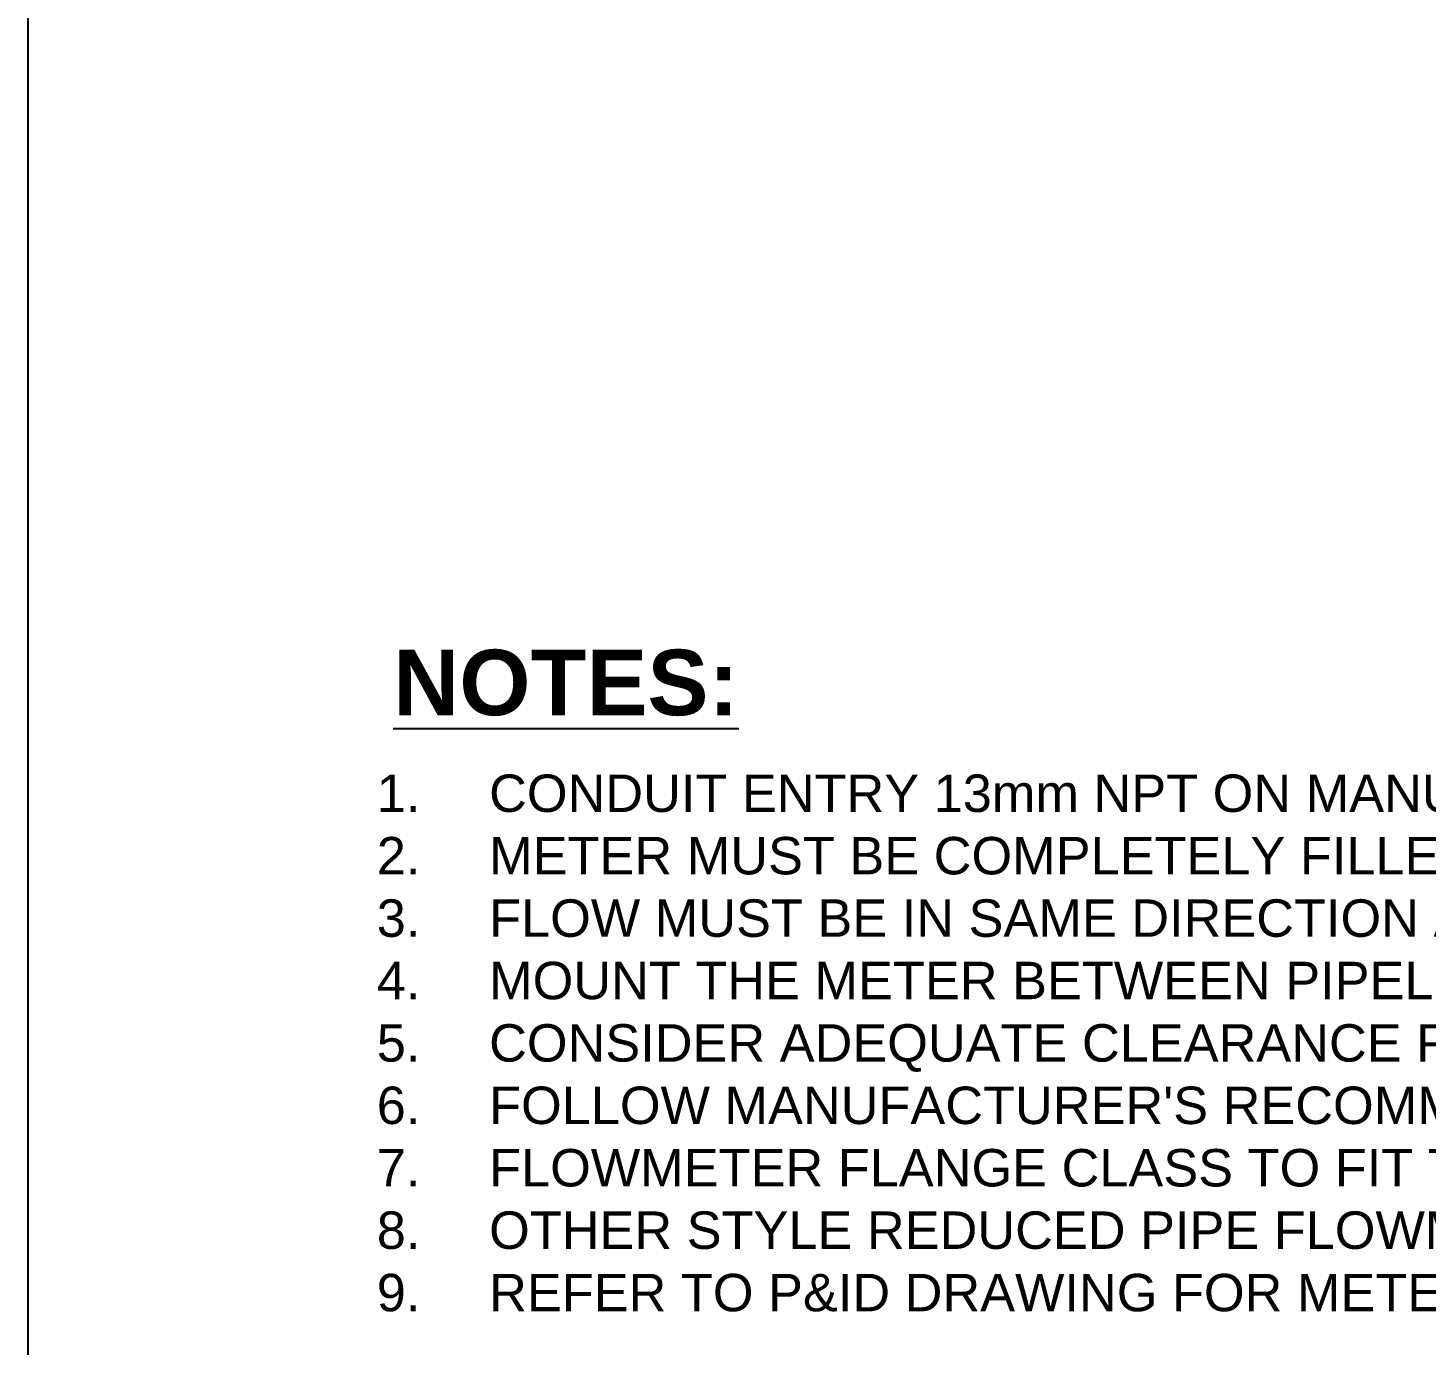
# Model space of a CAD drawing. Header units: millimetres. Extents: x 20 to 208, y 10 to 269.
# Drawn here: x 20 to 94.7, y 65 to 135.4 of the extents above; entities that cross this region are included whole.
import ezdxf

# ---------------------------------------------------------------- set-up
doc = ezdxf.new("R2010")
doc.units = ezdxf.units.MM
doc.header["$LTSCALE"] = 5
doc.header["$MEASUREMENT"] = 0
doc.layers.add('G-ANNO-SYMB', color=5, linetype='CONTINUOUS')
doc.layers.add('N-ANNO-TEXT', color=2, linetype='CONTINUOUS', lineweight=25)
doc.styles.add('_CGS_2-5_NOTES', font='arial.ttf', dxfattribs={"height": 2.5})
doc.styles.add('_CGS_3-5_SUBHEADING', font='arialbd.ttf', dxfattribs={"height": 3.5})

msp = doc.modelspace()

# ---------------------------------------------------------------- linework, layer by layer
at = {"layer": 'G-ANNO-SYMB'}
msp.add_line((20, 269), (20, 10), dxfattribs=at)

# ---------------------------------------------------------------- texts
at = {"layer": 'N-ANNO-TEXT', "color": 4, "insert": (39.509, 102.16), "char_height": 3.5, "attachment_point": 1, "style": '_CGS_3-5_SUBHEADING'}
msp.add_mtext_dynamic_manual_height_columns('{\\LNOTES:}', width=48.07136, gutter_width=12.5, heights=[0], dxfattribs=at)
at = {"layer": 'N-ANNO-TEXT', "insert": (38.632, 95.493), "char_height": 2, "width": 161.4215, "attachment_point": 1, "style": '_CGS_2-5_NOTES'}
msp.add_mtext("\\pi-6,l6,t6;1.^ICONDUIT ENTRY 13mm NPT ON MANUFACTURER'S STANDARD.\\P2.^IMETER MUST BE COMPLETELY FILLED WITH LIQUID TO ENSURE ACCURACY.\\P3.^IFLOW MUST BE IN SAME DIRECTION AS FLOW ARROW ON THE METER BODY,\\P4.^IMOUNT THE METER BETWEEN PIPELINE FLANGES.\\P5.^ICONSIDER ADEQUATE CLEARANCE FOR COVER REMOVAL AND SERVICING.\\P6.^IFOLLOW MANUFACTURER'S RECOMMENDATIONS FOR GROUNDING THE MAGNETIC FLOW METER.\\P7.^IFLOWMETER FLANGE CLASS TO FIT THE PROCESS PIPE FLANGE CLASS.\\P8.^IOTHER STYLE REDUCED PIPE FLOWMETER CONNECTION IS ACCEPTABLE INSTEAD OF FLANGE CONNECTION.\\P9.^IREFER TO P&ID DRAWING FOR METER SIZE REQUIREMENTS.", dxfattribs=at)

doc.saveas('drawing.dxf')
